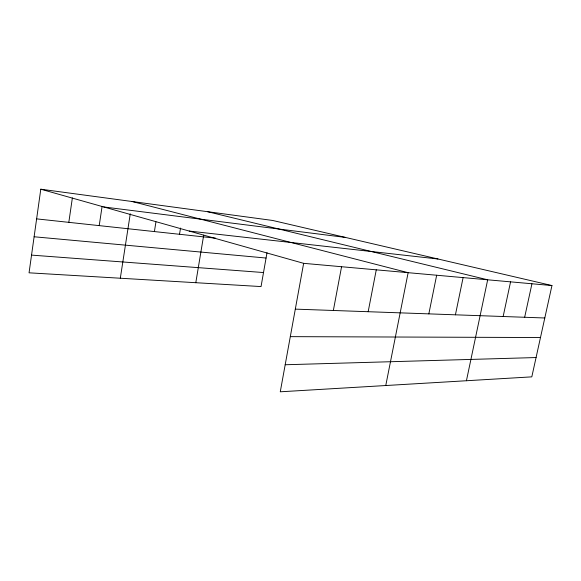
<?xml version="1.0" encoding="UTF-8"?>
<svg xmlns="http://www.w3.org/2000/svg" width="581" height="581" viewBox="0 0 581 581"><rect width="100%" height="100%" fill="white"/><g stroke="black" fill="none" stroke-linecap="round" stroke-linejoin="round"><path stroke-width="0.87" d="M40.793 189.203L303.645 263.331L280.267 391.797L531.811 376.858L551.95 285.554L272.685 220.468L40.793 189.203L29.05 272.816L261.043 286.571L266.999 252.728M68.819 222.349L72.371 197.91M99.213 225.624L102.103 206.393M120.311 278.226L130.267 213.808M154.401 231.579L155.94 221.862M179.522 234.288L180.531 228.057M195.797 282.707L203.699 235.131M333.349 310.479L341.57 266.723M368.172 311.714L376.27 269.831M385.762 385.53L408.131 272.685L132.163 201.52M428.836 313.871L436.665 275.234M455.417 314.815L463.108 277.602M466.427 380.744L487.677 279.802L207.591 211.695M503.146 316.507L510.568 281.85M524.658 317.27L531.942 283.76M285.191 364.752L536.074 357.547M290.304 336.646L540.49 337.532M295.315 309.128L544.796 317.989M31.534 255.11L263.513 272.547M303.645 263.331L551.95 285.554M34.112 236.772L266.069 258.037M36.625 218.877L215.667 238.181M189.239 231.064L437.951 258.988M103.723 206.952L345.346 237.404"/></g></svg>
